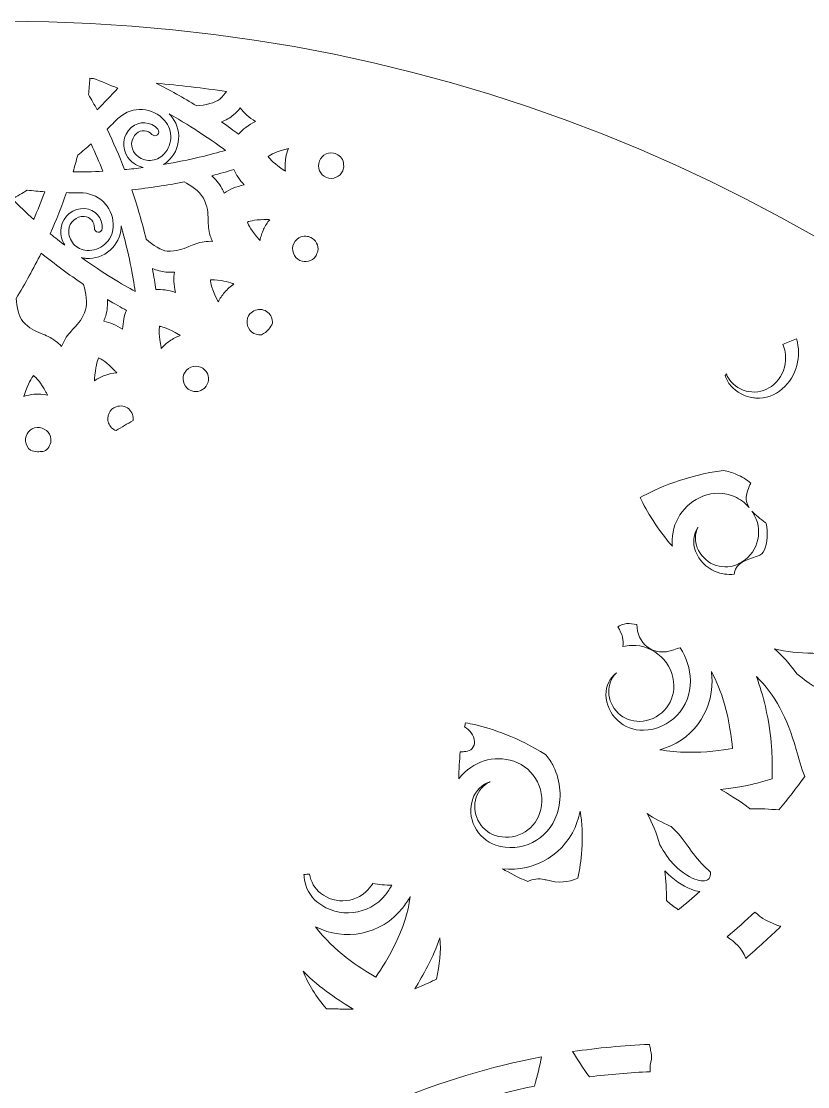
# Model space of a CAD drawing. Header units: millimetres. Extents: x -1844 to 2932, y -490 to 399.
# Drawn here: x 2491.1 to 2706.4, y 107.1 to 398.6 of the extents above; entities that cross this region are included whole.
import ezdxf

# ---------------------------------------------------------------- set-up
doc = ezdxf.new("R2010")
doc.units = ezdxf.units.MM
doc.header["$MEASUREMENT"] = 0
doc.layers.add('Layer 1', color=7, linetype='Continuous')

msp = doc.modelspace()

# ---------------------------------------------------------------- linework, layer by layer
at = {"layer": 'Layer 1', "lineweight": 0}
for points, knots in [([(2487.18, 398.64), (2241.69, 398.64), (2042.68, 199.63), (2042.68, -45.86), (2042.68, -291.35), (2241.69, -490.36), (2487.18, -490.36), (2732.67, -490.36), (2931.68, -291.35), (2931.68, -45.86), (2931.68, 199.63), (2732.67, 398.64), (2487.18, 398.64)], [0, 0, 0, 0, 1, 1, 1, 2, 2, 2, 3, 3, 3, 4, 4, 4, 4]), ([(2509.91, 383.04), (2510.23, 383.02), (2510.55, 383), (2510.87, 382.98), (2513.08, 382.16), (2515.31, 381.28), (2517.52, 380.32), (2515.68, 378.28), (2513.8, 376.31), (2511.88, 374.42), (2511.12, 375.83), (2510.33, 377.21), (2509.52, 378.57), (2509.67, 380.05), (2509.8, 381.54), (2509.91, 383.04)], [0, 0, 0, 0, 1, 1, 1, 2, 2, 2, 3, 3, 3, 4, 4, 4, 5, 5, 5, 5]), ([(2547.27, 379.46), (2546.82, 378.77), (2546.24, 378.07), (2545.43, 377.37), (2544.22, 376.31), (2541.49, 375.68), (2539.14, 375.5), (2535.5, 377.73), (2531.77, 379.8), (2528, 381.71), (2534.45, 381.1), (2540.88, 380.35), (2547.27, 379.46)], [0, 0, 0, 0, 1, 1, 1, 2, 2, 2, 3, 3, 3, 4, 4, 4, 4]), ([(2517.9, 372.31), (2521.54, 375.52), (2527.12, 375.16), (2530.33, 371.52), (2531.54, 370.15), (2532.14, 368.39), (2532.03, 366.57), (2531.91, 364.75), (2531.09, 363.08), (2529.72, 361.87), (2528.67, 360.95), (2527.32, 360.48), (2525.92, 360.57), (2524.52, 360.66), (2523.24, 361.29), (2522.31, 362.34), (2520.86, 363.99), (2521.02, 366.51), (2522.67, 367.96), (2523.9, 369.05), (2525.78, 368.93), (2526.86, 367.7), (2527.26, 367.25), (2527.94, 367.21), (2528.39, 367.6), (2528.84, 368), (2528.88, 368.68), (2528.49, 369.13), (2526.61, 371.26), (2523.36, 371.46), (2521.24, 369.59), (2518.85, 367.49), (2518.48, 363.93), (2520.3, 361.4), (2520.42, 361.23), (2520.55, 361.07), (2520.69, 360.91), (2521.7, 359.76), (2523.01, 358.98), (2524.46, 358.62), (2522.82, 358.4), (2521.14, 358.21), (2519.4, 358.05), (2517.94, 361.85), (2516.33, 365.56), (2514.61, 369.12), (2515.63, 370.1), (2516.64, 371.12), (2517.65, 372.15), (2517.74, 372.19), (2517.82, 372.24), (2517.9, 372.31)], [0, 0, 0, 0, 1, 1, 1, 2, 2, 2, 3, 3, 3, 4, 4, 4, 5, 5, 5, 6, 6, 6, 7, 7, 7, 8, 8, 8, 9, 9, 9, 10, 10, 10, 11, 11, 11, 12, 12, 12, 13, 13, 13, 14, 14, 14, 15, 15, 15, 16, 16, 16, 17, 17, 17, 17]), ([(2531.96, 372.95), (2531.85, 373.07), (2531.74, 373.19), (2531.63, 373.3), (2538.44, 369.45), (2543.73, 365.76), (2546.99, 363.33), (2543.24, 362.22), (2537.35, 360.68), (2530.07, 359.46), (2530.45, 359.69), (2530.82, 359.95), (2531.16, 360.25), (2532.96, 361.84), (2534.04, 364.03), (2534.19, 366.43), (2534.34, 368.83), (2533.55, 371.15), (2531.96, 372.95)], [0, 0, 0, 0, 1, 1, 1, 2, 2, 2, 3, 3, 3, 4, 4, 4, 5, 5, 5, 6, 6, 6, 6]), ([(2551.08, 374.94), (2552.06, 373.58), (2553.44, 372.34), (2555.2, 371.23), (2553.27, 370.24), (2551.74, 369.08), (2550.62, 367.74), (2549.35, 368.69), (2547.78, 369.83), (2545.92, 371.1), (2547.09, 371.56), (2548.24, 372.19), (2549.22, 373.05), (2549.91, 373.65), (2550.53, 374.28), (2551.08, 374.94)], [0, 0, 0, 0, 1, 1, 1, 2, 2, 2, 3, 3, 3, 4, 4, 4, 5, 5, 5, 5]), ([(2506.56, 362.03), (2507.79, 363.02), (2509.01, 364.05), (2510.21, 365.1), (2511.36, 362.67), (2512.44, 360.16), (2513.46, 357.61), (2510.71, 357.46), (2507.98, 357.4), (2505.29, 357.42), (2505.75, 358.95), (2506.17, 360.49), (2506.56, 362.03)], [0, 0, 0, 0, 1, 1, 1, 2, 2, 2, 3, 3, 3, 4, 4, 4, 4]), ([(2563.96, 363.73), (2564.05, 363.75), (2564.14, 363.77), (2564.24, 363.79), (2563.93, 363.01), (2563.69, 362.2), (2563.54, 361.37), (2563.32, 360.11), (2563.29, 358.84), (2563.45, 357.59), (2563.34, 357.66), (2563.23, 357.73), (2563.13, 357.8), (2560.44, 359.57), (2559.18, 360.94), (2558.7, 361.64), (2559.4, 362.15), (2561.02, 363.01), (2563.96, 363.73)], [0, 0, 0, 0, 1, 1, 1, 2, 2, 2, 3, 3, 3, 4, 4, 4, 5, 5, 5, 6, 6, 6, 6]), ([(2572.53, 359.76), (2572.86, 361.65), (2574.68, 362.91), (2576.57, 362.57), (2577.77, 362.36), (2578.78, 361.52), (2579.21, 360.37), (2579.38, 359.73), (2579.42, 359.07), (2579.36, 358.41), (2578.97, 356.59), (2577.18, 355.39), (2575.34, 355.72), (2573.45, 356.06), (2572.19, 357.87), (2572.53, 359.76)], [0, 0, 0, 0, 1, 1, 1, 2, 2, 2, 3, 3, 3, 4, 4, 4, 5, 5, 5, 5]), ([(2546.66, 351.62), (2546.47, 352.06), (2546.25, 352.49), (2546.02, 352.93), (2545.3, 354.26), (2544.29, 355.42), (2543.24, 356.4), (2545.63, 357), (2547.67, 357.58), (2549.29, 358.07), (2549.9, 356.65), (2550.85, 355.26), (2552.12, 353.88), (2549.92, 353.42), (2548.1, 352.66), (2546.66, 351.62)], [0, 0, 0, 0, 1, 1, 1, 2, 2, 2, 3, 3, 3, 4, 4, 4, 5, 5, 5, 5]), ([(2535.67, 354.69), (2537.41, 353.75), (2539.79, 352.36), (2540.96, 350.2), (2542.17, 347.95), (2542.22, 346.2), (2542.28, 344.34), (2542.32, 343.02), (2542.36, 341.53), (2542.84, 339.95), (2543, 339.44), (2543.2, 338.93), (2543.43, 338.43), (2542.65, 338.46), (2541.91, 338.42), (2541.21, 338.33), (2539.58, 338.11), (2538.2, 337.53), (2536.98, 337.01), (2535.28, 336.3), (2533.66, 335.71), (2531.04, 335.78), (2529.53, 335.83), (2527.15, 337.38), (2525.31, 339), (2524.2, 343.58), (2522.89, 348.12), (2521.4, 352.52), (2526.14, 353.02), (2530.93, 353.75), (2535.67, 354.69)], [0, 0, 0, 0, 1, 1, 1, 2, 2, 2, 3, 3, 3, 4, 4, 4, 5, 5, 5, 6, 6, 6, 7, 7, 7, 8, 8, 8, 9, 9, 9, 10, 10, 10, 10]), ([(2492.77, 352.42), (2494.34, 352.25), (2495.93, 352.12), (2497.52, 352.01), (2496.61, 349.48), (2495.61, 346.94), (2494.52, 344.42), (2492.48, 346.25), (2490.5, 348.14), (2488.62, 350.06), (2490.02, 350.82), (2491.41, 351.61), (2492.77, 352.42)], [0, 0, 0, 0, 1, 1, 1, 2, 2, 2, 3, 3, 3, 4, 4, 4, 4]), ([(2503.48, 351.75), (2504.89, 351.72), (2506.33, 351.72), (2507.76, 351.73), (2507.86, 351.7), (2507.95, 351.68), (2508.05, 351.67), (2512.9, 351.36), (2516.6, 347.17), (2516.29, 342.32), (2516.17, 340.5), (2515.36, 338.83), (2513.99, 337.62), (2512.62, 336.42), (2510.86, 335.82), (2509.04, 335.93), (2507.64, 336.02), (2506.36, 336.65), (2505.43, 337.7), (2504.5, 338.75), (2504.04, 340.1), (2504.13, 341.5), (2504.27, 343.69), (2506.17, 345.36), (2508.36, 345.23), (2509.99, 345.12), (2511.24, 343.71), (2511.13, 342.07), (2511.1, 341.48), (2511.55, 340.96), (2512.15, 340.92), (2512.74, 340.89), (2513.26, 341.34), (2513.3, 341.94), (2513.48, 344.76), (2511.32, 347.21), (2508.49, 347.39), (2505.32, 347.59), (2502.55, 345.33), (2502.04, 342.26), (2502, 342.06), (2501.98, 341.85), (2501.97, 341.64), (2501.87, 340.11), (2502.24, 338.63), (2503.01, 337.35), (2501.71, 338.36), (2500.38, 339.41), (2499.03, 340.52), (2500.69, 344.24), (2502.18, 348.01), (2503.48, 351.75)], [0, 0, 0, 0, 1, 1, 1, 2, 2, 2, 3, 3, 3, 4, 4, 4, 5, 5, 5, 6, 6, 6, 7, 7, 7, 8, 8, 8, 9, 9, 9, 10, 10, 10, 11, 11, 11, 12, 12, 12, 13, 13, 13, 14, 14, 14, 15, 15, 15, 16, 16, 16, 17, 17, 17, 17]), ([(2558.63, 344.37), (2558.79, 344.37), (2558.95, 344.36), (2559.12, 344.36), (2558.46, 343.56), (2557.9, 342.67), (2557.46, 341.73), (2557, 340.74), (2556.67, 339.71), (2556.47, 338.66), (2556.41, 338.72), (2556.35, 338.79), (2556.29, 338.86), (2556.29, 338.86), (2556.29, 338.86), (2556.29, 338.86), (2554.16, 341.26), (2553.29, 342.91), (2553.01, 343.71), (2553.82, 344.03), (2555.61, 344.44), (2558.63, 344.37)], [0, 0, 0, 0, 1, 1, 1, 2, 2, 2, 3, 3, 3, 4, 4, 4, 5, 5, 5, 6, 6, 6, 7, 7, 7, 7]), ([(2522.28, 324.75), (2518.88, 326.6), (2513.62, 329.68), (2507.58, 333.98), (2508.01, 333.87), (2508.45, 333.8), (2508.9, 333.77), (2511.3, 333.62), (2513.62, 334.41), (2515.42, 336), (2517.22, 337.59), (2518.3, 339.78), (2518.45, 342.18), (2518.46, 342.34), (2518.47, 342.5), (2518.47, 342.66), (2520.57, 335.1), (2521.7, 328.74), (2522.28, 324.75)], [0, 0, 0, 0, 1, 1, 1, 2, 2, 2, 3, 3, 3, 4, 4, 4, 5, 5, 5, 6, 6, 6, 6]), ([(2565.72, 337.85), (2566.11, 338.69), (2566.81, 339.33), (2567.69, 339.64), (2568.27, 339.85), (2568.89, 339.91), (2569.48, 339.8), (2569.78, 339.75), (2570.07, 339.65), (2570.35, 339.52), (2571.79, 338.85), (2572.58, 337.3), (2572.29, 335.74), (2572.2, 335.43), (2572.09, 335.13), (2571.96, 334.84), (2571.88, 334.67), (2571.79, 334.5), (2571.67, 334.31), (2570.69, 332.97), (2568.9, 332.51), (2567.39, 333.22), (2566.55, 333.61), (2565.92, 334.31), (2565.6, 335.19), (2565.28, 336.07), (2565.33, 337.01), (2565.72, 337.85)], [0, 0, 0, 0, 1, 1, 1, 2, 2, 2, 3, 3, 3, 4, 4, 4, 5, 5, 5, 6, 6, 6, 7, 7, 7, 8, 8, 8, 9, 9, 9, 9]), ([(2508.73, 319.73), (2508, 317.28), (2506.79, 316.01), (2505.52, 314.66), (2505.52, 314.66), (2505.52, 314.66), (2505.52, 314.66), (2504.61, 313.7), (2503.59, 312.61), (2502.81, 311.15), (2502.56, 310.68), (2502.34, 310.19), (2502.16, 309.66), (2501.62, 310.23), (2501.07, 310.73), (2500.51, 311.16), (2499.2, 312.16), (2497.81, 312.73), (2496.59, 313.22), (2494.87, 313.92), (2493.25, 314.58), (2491.57, 316.5), (2490.48, 317.74), (2489.9, 320.57), (2489.71, 322.82), (2492.18, 326.86), (2494.47, 331.02), (2496.54, 335.2), (2500.25, 332.19), (2504.16, 329.32), (2508.19, 326.63), (2508.78, 324.37), (2509.23, 321.41), (2508.73, 319.73)], [0, 0, 0, 0, 1, 1, 1, 2, 2, 2, 3, 3, 3, 4, 4, 4, 5, 5, 5, 6, 6, 6, 7, 7, 7, 8, 8, 8, 9, 9, 9, 10, 10, 10, 11, 11, 11, 11]), ([(2533.3, 324.45), (2531.39, 325.07), (2529.6, 325.34), (2527.97, 325.25), (2527.74, 326.83), (2527.44, 328.77), (2527.02, 331), (2528.17, 330.5), (2529.43, 330.13), (2530.73, 330.04), (2531.51, 329.99), (2532.27, 329.99), (2533.02, 330.04), (2532.74, 328.37), (2532.83, 326.5), (2533.3, 324.45)], [0, 0, 0, 0, 1, 1, 1, 2, 2, 2, 3, 3, 3, 4, 4, 4, 5, 5, 5, 5]), ([(2542.88, 327.87), (2543.41, 327.93), (2544.37, 327.94), (2545.92, 327.67), (2546.72, 327.52), (2547.58, 327.32), (2548.48, 327.05), (2548.76, 326.97), (2549.05, 326.88), (2549.35, 326.78), (2548.39, 326.14), (2547.52, 325.36), (2546.76, 324.45), (2546.07, 323.65), (2545.5, 322.77), (2545.05, 321.84), (2544.96, 322), (2544.88, 322.17), (2544.79, 322.33), (2543.36, 325.2), (2542.95, 327.02), (2542.88, 327.87)], [0, 0, 0, 0, 1, 1, 1, 2, 2, 2, 3, 3, 3, 4, 4, 4, 5, 5, 5, 6, 6, 6, 7, 7, 7, 7]), ([(2514.23, 318.09), (2514.67, 319.54), (2514.78, 321.07), (2514.72, 322.5), (2516.73, 321.31), (2518.48, 320.32), (2519.9, 319.55), (2519.28, 318.07), (2518.93, 316.34), (2518.86, 314.36), (2517.09, 315.51), (2515.37, 316.25), (2513.71, 316.56), (2513.9, 317.05), (2514.08, 317.56), (2514.23, 318.09)], [0, 0, 0, 0, 1, 1, 1, 2, 2, 2, 3, 3, 3, 4, 4, 4, 5, 5, 5, 5]), ([(2553.73, 318.57), (2554.53, 319.52), (2555.79, 319.97), (2557.02, 319.75), (2557.61, 319.64), (2558.17, 319.38), (2558.64, 318.99), (2559.5, 318.26), (2559.95, 317.18), (2559.86, 316.05), (2559.63, 315.45), (2559.31, 314.9), (2558.89, 314.4), (2558.34, 313.75), (2557.65, 313.23), (2556.87, 312.89), (2555.89, 312.75), (2554.9, 313.03), (2554.15, 313.66), (2554.15, 313.66), (2554.15, 313.66), (2554.15, 313.66), (2553.44, 314.26), (2553, 315.1), (2552.93, 316.03), (2552.85, 316.96), (2553.13, 317.86), (2553.73, 318.57)], [0, 0, 0, 0, 1, 1, 1, 2, 2, 2, 3, 3, 3, 4, 4, 4, 5, 5, 5, 6, 6, 6, 7, 7, 7, 8, 8, 8, 9, 9, 9, 9]), ([(2534.19, 312.95), (2534.34, 312.86), (2534.49, 312.77), (2534.65, 312.67), (2533.61, 312.3), (2532.62, 311.79), (2531.69, 311.14), (2530.86, 310.57), (2530.11, 309.89), (2529.45, 309.14), (2529.44, 309.21), (2529.42, 309.28), (2529.41, 309.35), (2528.76, 312.49), (2528.84, 314.35), (2528.99, 315.19), (2529.03, 315.18), (2529.07, 315.18), (2529.11, 315.17), (2529.88, 315.03), (2531.55, 314.56), (2534.19, 312.95)], [0, 0, 0, 0, 1, 1, 1, 2, 2, 2, 3, 3, 3, 4, 4, 4, 5, 5, 5, 6, 6, 6, 7, 7, 7, 7]), ([(2684.15, 302.16), (2684.45, 301.37), (2684.89, 300.63), (2685.46, 299.99), (2686.92, 298.33), (2688.94, 297.35), (2691.14, 297.21), (2693.35, 297.08), (2695.47, 297.81), (2697.13, 299.27), (2699.04, 300.96), (2700.18, 303.3), (2700.34, 305.86), (2700.43, 307.38), (2700.17, 308.86), (2699.6, 310.22), (2699.61, 310.22), (2699.63, 310.23), (2699.64, 310.24), (2700.89, 310.76), (2702.12, 311.28), (2703.34, 311.77), (2704.79, 306.98), (2703.44, 301.57), (2699.45, 298.04), (2699.45, 298.04), (2699.45, 298.04), (2699.45, 298.04), (2697.46, 296.28), (2694.9, 295.4), (2692.23, 295.56), (2692, 295.58), (2691.77, 295.6), (2691.54, 295.63), (2689.15, 295.94), (2686.98, 297.09), (2685.37, 298.91), (2684.63, 299.74), (2684.12, 300.69), (2683.82, 301.69), (2683.93, 301.85), (2684.04, 302), (2684.15, 302.16)], [0, 0, 0, 0, 1, 1, 1, 2, 2, 2, 3, 3, 3, 4, 4, 4, 5, 5, 5, 6, 6, 6, 7, 7, 7, 8, 8, 8, 9, 9, 9, 10, 10, 10, 11, 11, 11, 12, 12, 12, 13, 13, 13, 14, 14, 14, 14]), ([(2511.19, 300.79), (2511.38, 303.99), (2511.93, 305.77), (2512.29, 306.53), (2513.01, 306.22), (2514.53, 305.35), (2516.74, 303.03), (2516.91, 302.85), (2517.08, 302.66), (2517.26, 302.47), (2516.16, 302.38), (2515.07, 302.14), (2514.01, 301.76), (2512.99, 301.39), (2512.04, 300.9), (2511.16, 300.3), (2511.17, 300.46), (2511.18, 300.63), (2511.19, 300.79)], [0, 0, 0, 0, 1, 1, 1, 2, 2, 2, 3, 3, 3, 4, 4, 4, 5, 5, 5, 6, 6, 6, 6]), ([(2535.47, 301.41), (2535.64, 302.33), (2536.15, 303.12), (2536.91, 303.66), (2537.67, 304.19), (2538.6, 304.39), (2539.51, 304.22), (2540.43, 304.06), (2541.23, 303.55), (2541.76, 302.79), (2542.72, 301.41), (2542.54, 299.5), (2541.34, 298.32), (2541.21, 298.22), (2541.09, 298.12), (2540.97, 298.04), (2540.68, 297.84), (2540.37, 297.66), (2540.05, 297.52), (2538.57, 297), (2536.93, 297.53), (2536.04, 298.81), (2536.04, 298.81), (2536.04, 298.81), (2536.04, 298.81), (2535.51, 299.57), (2535.31, 300.49), (2535.47, 301.41)], [0, 0, 0, 0, 1, 1, 1, 2, 2, 2, 3, 3, 3, 4, 4, 4, 5, 5, 5, 6, 6, 6, 7, 7, 7, 8, 8, 8, 9, 9, 9, 9]), ([(2491.79, 296), (2491.85, 296.18), (2491.91, 296.35), (2491.96, 296.53), (2492.97, 299.51), (2493.95, 301.06), (2494.49, 301.7), (2495.17, 301.15), (2496.43, 299.81), (2497.87, 297.16), (2498.01, 296.91), (2498.15, 296.65), (2498.28, 296.38), (2497.11, 296.62), (2495.9, 296.7), (2494.68, 296.59), (2493.69, 296.51), (2492.72, 296.31), (2491.79, 296)], [0, 0, 0, 0, 1, 1, 1, 2, 2, 2, 3, 3, 3, 4, 4, 4, 5, 5, 5, 6, 6, 6, 6]), ([(2518.9, 293.33), (2520.12, 293.11), (2521.15, 292.25), (2521.57, 291.08), (2521.77, 290.53), (2521.82, 289.94), (2521.73, 289.37), (2520.12, 288.52), (2518.58, 287.61), (2517.11, 286.64), (2516.14, 286.99), (2515.37, 287.74), (2515.02, 288.72), (2514.7, 289.59), (2514.75, 290.53), (2515.14, 291.38), (2515.54, 292.22), (2516.24, 292.86), (2517.11, 293.17), (2517.68, 293.38), (2518.3, 293.43), (2518.9, 293.33)], [0, 0, 0, 0, 1, 1, 1, 2, 2, 2, 3, 3, 3, 4, 4, 4, 5, 5, 5, 6, 6, 6, 7, 7, 7, 7]), ([(2497.71, 281.16), (2497.49, 281.09), (2497.27, 281.02), (2497.06, 280.97), (2496.54, 280.93), (2496.03, 280.88), (2495.51, 280.84), (2494.86, 280.88), (2494.22, 281.03), (2493.6, 281.29), (2492.84, 281.89), (2492.36, 282.77), (2492.28, 283.74), (2492.11, 285.65), (2493.54, 287.34), (2495.45, 287.5), (2496.38, 287.58), (2497.28, 287.29), (2497.99, 286.69), (2498.7, 286.09), (2499.14, 285.25), (2499.22, 284.33), (2499.32, 283.1), (2498.73, 281.87), (2497.71, 281.16)], [0, 0, 0, 0, 1, 1, 1, 2, 2, 2, 3, 3, 3, 4, 4, 4, 5, 5, 5, 6, 6, 6, 7, 7, 7, 8, 8, 8, 8]), ([(2683.4, 275.75), (2684.62, 275.5), (2685.82, 275.13), (2686.96, 274.64), (2686.96, 274.64), (2686.96, 274.64), (2686.96, 274.64), (2688.37, 274.02), (2689.67, 273.23), (2690.85, 272.3), (2690.14, 271), (2689.68, 269.63), (2689.57, 268.44), (2689.47, 267.42), (2689.79, 266.49), (2690.36, 265.62), (2689.27, 266.88), (2687.91, 267.89), (2686.34, 268.57), (2683.59, 269.77), (2680.53, 269.82), (2677.73, 268.72), (2672.43, 266.64), (2669.05, 261.41), (2669.31, 255.72), (2669.32, 255.47), (2669.34, 255.22), (2669.36, 254.98), (2665.21, 259.79), (2662.39, 264.5), (2660.52, 268.31), (2665.06, 270.81), (2673.08, 274.43), (2683.4, 275.75)], [0, 0, 0, 0, 1, 1, 1, 2, 2, 2, 3, 3, 3, 4, 4, 4, 5, 5, 5, 6, 6, 6, 7, 7, 7, 8, 8, 8, 9, 9, 9, 10, 10, 10, 11, 11, 11, 11]), ([(2676.19, 254.61), (2677, 252.55), (2678.56, 250.94), (2680.58, 250.05), (2682.6, 249.17), (2684.85, 249.13), (2686.9, 249.94), (2689.28, 250.88), (2691.16, 252.69), (2692.18, 255.04), (2693.21, 257.39), (2693.25, 260), (2692.32, 262.38), (2692, 263.19), (2691.59, 263.94), (2691.11, 264.64), (2692.13, 263.5), (2693.5, 262.48), (2694.78, 261.51), (2694.78, 261.51), (2694.96, 261.38), (2694.96, 261.38), (2695.34, 260.31), (2695.64, 257.02), (2694.79, 254.56), (2694.54, 253.83), (2694.09, 252.9), (2693.34, 252.56), (2693.18, 252.48), (2692.67, 252.31), (2692.26, 252.17), (2689.69, 251.3), (2686.78, 250.31), (2686.38, 247.88), (2686.35, 247.7), (2686.31, 247.54), (2686.26, 247.37), (2684.5, 247.15), (2682.71, 247.41), (2681.04, 248.13), (2678.59, 249.2), (2676.71, 251.15), (2675.73, 253.62), (2674.84, 255.89), (2675.15, 258.34), (2676.35, 260.26), (2676.33, 260.21), (2676.31, 260.17), (2676.29, 260.12), (2675.52, 258.35), (2675.48, 256.39), (2676.19, 254.61)], [0, 0, 0, 0, 1, 1, 1, 2, 2, 2, 3, 3, 3, 4, 4, 4, 5, 5, 5, 6, 6, 6, 7, 7, 7, 8, 8, 8, 9, 9, 9, 10, 10, 10, 11, 11, 11, 12, 12, 12, 13, 13, 13, 14, 14, 14, 15, 15, 15, 16, 16, 16, 17, 17, 17, 17]), ([(2659.61, 233.61), (2659.72, 231.05), (2660.69, 228.89), (2662.43, 227.51), (2664.39, 225.95), (2667.08, 225.65), (2669.8, 226.68), (2670.39, 226.9), (2670.94, 227.08), (2671.48, 227.22), (2673.23, 224.56), (2674.21, 221.46), (2674.29, 218.2), (2674.48, 210.92), (2668.71, 204.84), (2661.42, 204.65), (2658.77, 204.58), (2656.23, 205.56), (2654.3, 207.39), (2652.36, 209.23), (2651.26, 211.71), (2651.19, 214.37), (2651.13, 216.8), (2652.26, 219), (2654.05, 220.39), (2654.01, 220.36), (2653.97, 220.32), (2653.93, 220.28), (2652.61, 218.88), (2651.9, 217.05), (2651.95, 215.13), (2652.01, 212.93), (2652.92, 210.87), (2654.53, 209.35), (2656.13, 207.83), (2658.22, 207.03), (2660.43, 207.09), (2662.99, 207.15), (2665.37, 208.21), (2667.13, 210.07), (2668.9, 211.93), (2669.83, 214.36), (2669.77, 216.92), (2669.69, 219.92), (2668.45, 222.72), (2666.27, 224.78), (2664.09, 226.85), (2661.24, 227.95), (2658.24, 227.87), (2657.42, 227.85), (2656.62, 227.75), (2655.84, 227.59), (2656.12, 229.2), (2655.65, 231.01), (2654.42, 232.97), (2654.99, 233.31), (2655.87, 233.64), (2656.81, 233.89), (2657.72, 233.82), (2658.66, 233.72), (2659.61, 233.61)], [0, 0, 0, 0, 1, 1, 1, 2, 2, 2, 3, 3, 3, 4, 4, 4, 5, 5, 5, 6, 6, 6, 7, 7, 7, 8, 8, 8, 9, 9, 9, 10, 10, 10, 11, 11, 11, 12, 12, 12, 13, 13, 13, 14, 14, 14, 15, 15, 15, 16, 16, 16, 17, 17, 17, 18, 18, 18, 19, 19, 19, 20, 20, 20, 20]), ([(2719.29, 216.03), (2719.27, 215.95), (2719.23, 215.87), (2719.2, 215.8), (2718.78, 214.99), (2717.47, 214.51), (2715.71, 214.53), (2713.53, 214.55), (2710.96, 215.27), (2708.46, 216.56), (2707.16, 217.23), (2705.39, 218.53), (2703.47, 220.09), (2701.54, 222.77), (2699.47, 225.01), (2697.3, 226.93), (2700.51, 226.16), (2703.99, 225.71), (2707.84, 225.77), (2709.69, 225.22), (2711.29, 224.66), (2712.36, 224.11), (2717.18, 221.62), (2719.89, 217.9), (2719.29, 216.03)], [0, 0, 0, 0, 1, 1, 1, 2, 2, 2, 3, 3, 3, 4, 4, 4, 5, 5, 5, 6, 6, 6, 7, 7, 7, 8, 8, 8, 8]), ([(2680.22, 218.35), (2680.2, 219.14), (2680.14, 219.93), (2680.04, 220.7), (2681.46, 218.11), (2682.66, 215.13), (2683.63, 211.77), (2684.98, 207.09), (2685.57, 202.59), (2685.83, 199.67), (2682.94, 199.15), (2678.45, 198.55), (2673.57, 198.62), (2673.57, 198.62), (2673.57, 198.62), (2673.57, 198.62), (2670.83, 198.66), (2668.28, 198.9), (2665.91, 199.34), (2674.33, 201.53), (2680.45, 209.3), (2680.22, 218.35)], [0, 0, 0, 0, 1, 1, 1, 2, 2, 2, 3, 3, 3, 4, 4, 4, 5, 5, 5, 6, 6, 6, 7, 7, 7, 7]), ([(2703.22, 199.41), (2703.91, 196.89), (2704.7, 194.42), (2705.59, 191.99), (2703.33, 188.88), (2700.98, 185.84), (2698.53, 182.86), (2695.98, 183.08), (2693.41, 183.19), (2690.82, 183.19), (2690.74, 183.19), (2690.66, 183.19), (2690.58, 183.19), (2690.23, 183.46), (2689.88, 183.72), (2689.52, 183.98), (2686.97, 185.84), (2684.65, 187.31), (2682.54, 188.4), (2688.5, 189.07), (2692.63, 190.23), (2692.85, 190.29), (2692.85, 190.29), (2696.67, 191.38), (2696.67, 191.38), (2696.67, 191.38), (2696.72, 195.36), (2696.72, 195.36), (2696.72, 195.65), (2696.78, 202.64), (2694.83, 211.13), (2694.16, 214.03), (2693.34, 216.77), (2692.36, 219.34), (2697.46, 214.42), (2700.84, 208.13), (2703.22, 199.41)], [0, 0, 0, 0, 1, 1, 1, 2, 2, 2, 3, 3, 3, 4, 4, 4, 5, 5, 5, 6, 6, 6, 7, 7, 7, 8, 8, 8, 9, 9, 9, 10, 10, 10, 11, 11, 11, 12, 12, 12, 12]), ([(2615.19, 201.51), (2615.06, 203.38), (2613.91, 204.77), (2612.46, 205.59), (2612.55, 205.97), (2612.64, 206.34), (2612.72, 206.7), (2613.59, 206.54), (2614.45, 206.37), (2615.29, 206.19), (2620, 205.06), (2627.16, 202.72), (2634.61, 198.02), (2634.68, 197.96), (2634.75, 197.91), (2634.82, 197.85), (2634.82, 197.85), (2634.84, 197.84), (2634.84, 197.84), (2635.6, 196.88), (2636.27, 195.84), (2636.81, 194.75), (2638.86, 190.63), (2639.19, 185.94), (2637.72, 181.57), (2635.41, 174.66), (2627.9, 170.92), (2621, 173.24), (2618.47, 174.09), (2616.43, 175.87), (2615.24, 178.26), (2614.05, 180.64), (2613.86, 183.35), (2614.7, 185.87), (2615.48, 188.18), (2617.29, 189.86), (2619.45, 190.56), (2619.4, 190.54), (2619.35, 190.51), (2619.3, 190.49), (2617.58, 189.63), (2616.29, 188.15), (2615.68, 186.33), (2614.98, 184.24), (2615.14, 182), (2616.12, 180.02), (2617.11, 178.04), (2618.8, 176.57), (2620.89, 175.87), (2623.32, 175.06), (2625.92, 175.24), (2628.21, 176.38), (2630.51, 177.53), (2632.22, 179.49), (2633.03, 181.92), (2633.99, 184.76), (2633.77, 187.81), (2632.43, 190.5), (2631.1, 193.19), (2628.79, 195.2), (2625.94, 196.15), (2620.54, 197.96), (2614.59, 196.13), (2611.13, 191.61), (2611.06, 191.52), (2610.99, 191.43), (2610.93, 191.34), (2610.91, 193.97), (2611.06, 196.43), (2611.31, 198.71), (2611.81, 198.77), (2612.31, 198.81), (2612.81, 198.84), (2613.48, 198.87), (2614.12, 199.17), (2614.57, 199.67), (2615.01, 200.18), (2615.24, 200.84), (2615.19, 201.51)], [0, 0, 0, 0, 1, 1, 1, 2, 2, 2, 3, 3, 3, 4, 4, 4, 5, 5, 5, 6, 6, 6, 7, 7, 7, 8, 8, 8, 9, 9, 9, 10, 10, 10, 11, 11, 11, 12, 12, 12, 13, 13, 13, 14, 14, 14, 15, 15, 15, 16, 16, 16, 17, 17, 17, 18, 18, 18, 19, 19, 19, 20, 20, 20, 21, 21, 21, 22, 22, 22, 23, 23, 23, 24, 24, 24, 25, 25, 25, 26, 26, 26, 26]), ([(2644.09, 182.48), (2644.67, 179.31), (2644.83, 175.78), (2644.57, 171.91), (2644.38, 169.13), (2643.97, 166.5), (2643.52, 164.22), (2640.89, 162.94), (2638.13, 162.79), (2634.79, 163.7), (2634.63, 163.75), (2634.48, 163.79), (2634.32, 163.82), (2632.77, 164.13), (2631.19, 163.94), (2629.77, 163.3), (2627.08, 164.38), (2624.8, 165.56), (2622.87, 166.77), (2631.71, 165.69), (2640.41, 170.93), (2643.34, 179.69), (2643.65, 180.61), (2643.9, 181.54), (2644.09, 182.48)], [0, 0, 0, 0, 1, 1, 1, 2, 2, 2, 3, 3, 3, 4, 4, 4, 5, 5, 5, 6, 6, 6, 7, 7, 7, 8, 8, 8, 8]), ([(2668.92, 178.35), (2668.95, 178.33), (2668.97, 178.3), (2669.01, 178.28), (2670.91, 176.77), (2672.25, 174.88), (2673.67, 172.87), (2674.94, 171.08), (2676.26, 169.22), (2678.08, 167.45), (2678.2, 167.33), (2678.86, 166.72), (2679.83, 165.81), (2679.85, 165.08), (2679.71, 164.49), (2679.4, 164.09), (2679.35, 164.02), (2679.29, 163.96), (2679.23, 163.9), (2678.56, 163.28), (2677.17, 163.28), (2675.52, 163.9), (2673.48, 164.66), (2671.31, 166.22), (2669.41, 168.29), (2668.41, 169.36), (2667.19, 171.18), (2665.92, 173.32), (2665.02, 176.49), (2663.84, 179.3), (2662.47, 181.85), (2664.41, 180.56), (2666.55, 179.38), (2668.92, 178.35)], [0, 0, 0, 0, 1, 1, 1, 2, 2, 2, 3, 3, 3, 4, 4, 4, 5, 5, 5, 6, 6, 6, 7, 7, 7, 8, 8, 8, 9, 9, 9, 10, 10, 10, 11, 11, 11, 11]), ([(2670.98, 155.55), (2669.82, 156.36), (2668.73, 157.19), (2667.71, 158.07), (2667.76, 160.98), (2667.63, 163.68), (2667.33, 166.17), (2669.52, 163.83), (2672.06, 162.03), (2674.48, 161.13), (2675.33, 160.81), (2676.13, 160.61), (2676.89, 160.52), (2674.96, 158.82), (2672.98, 157.17), (2670.98, 155.55)], [0, 0, 0, 0, 1, 1, 1, 2, 2, 2, 3, 3, 3, 4, 4, 4, 5, 5, 5, 5]), ([(2586.54, 161.59), (2586.83, 161.95), (2587.09, 162.33), (2587.33, 162.71), (2589.06, 162.43), (2590.81, 162.28), (2592.54, 162.26), (2592.06, 161.35), (2591.49, 160.48), (2590.83, 159.66), (2586.29, 153.96), (2577.96, 153.01), (2572.26, 157.55), (2570.18, 159.21), (2568.87, 161.58), (2568.57, 164.24), (2568.53, 164.55), (2568.51, 164.86), (2568.5, 165.17), (2569.02, 165.23), (2569.54, 165.27), (2570.05, 165.29), (2570.36, 163.22), (2571.42, 161.37), (2573.07, 160.06), (2575.07, 158.47), (2577.57, 157.75), (2580.12, 158.04), (2582.67, 158.33), (2584.95, 159.59), (2586.54, 161.59)], [0, 0, 0, 0, 1, 1, 1, 2, 2, 2, 3, 3, 3, 4, 4, 4, 5, 5, 5, 6, 6, 6, 7, 7, 7, 8, 8, 8, 9, 9, 9, 10, 10, 10, 10]), ([(2588.14, 137.12), (2583.72, 139.64), (2576.57, 144.38), (2571.67, 150.9), (2579.63, 146.77), (2589.68, 148.7), (2595.47, 155.97), (2596.27, 156.97), (2596.97, 158.03), (2597.59, 159.13), (2596.46, 150.18), (2591.36, 141.71), (2588.14, 137.12)], [0, 0, 0, 0, 1, 1, 1, 2, 2, 2, 3, 3, 3, 4, 4, 4, 4]), ([(2689.44, 142.24), (2688.37, 145.1), (2686.45, 146.83), (2684.34, 148.09), (2686.92, 150.29), (2689.44, 152.56), (2691.91, 154.9), (2692.93, 154.04), (2693.72, 153.41), (2694.12, 153.18), (2695.99, 152.07), (2697.62, 151.4), (2699.08, 151.02), (2695.95, 147.99), (2692.74, 145.06), (2689.44, 142.24)], [0, 0, 0, 0, 1, 1, 1, 2, 2, 2, 3, 3, 3, 4, 4, 4, 5, 5, 5, 5]), ([(2598.84, 133.93), (2601.17, 137.57), (2603.81, 142.39), (2605.74, 147.84), (2606.03, 144.15), (2605.71, 140.45), (2604.76, 136.56), (2603.52, 135.92), (2601.76, 135.12), (2599.27, 134.11), (2599.12, 134.04), (2598.98, 133.99), (2598.84, 133.93)], [0, 0, 0, 0, 1, 1, 1, 2, 2, 2, 3, 3, 3, 4, 4, 4, 4]), ([(2568.26, 138.7), (2573.03, 134.03), (2578.22, 130.55), (2582.01, 128.33), (2581.1, 128.28), (2580.23, 128.31), (2579.24, 128.35), (2578.1, 128.39), (2576.79, 128.44), (2575.1, 128.4), (2574.97, 128.39), (2574.84, 128.39), (2574.71, 128.39), (2571.84, 131.68), (2569.73, 135.05), (2568.26, 138.7)], [0, 0, 0, 0, 1, 1, 1, 2, 2, 2, 3, 3, 3, 4, 4, 4, 5, 5, 5, 5]), ([(2663.09, 118.69), (2663.11, 118.64), (2663.13, 118.6), (2663.14, 118.57), (2663.21, 118.07), (2663.31, 117.58), (2663.4, 117.11), (2663.59, 116.2), (2663.79, 115.16), (2663.64, 114.66), (2663.31, 113.58), (2663.2, 112.41), (2663.29, 111.21), (2657.7, 110.98), (2652.14, 110.51), (2646.63, 109.8), (2644.89, 112.2), (2643.37, 114.53), (2642.06, 116.72), (2649, 117.74), (2656.02, 118.39), (2663.09, 118.69)], [0, 0, 0, 0, 1, 1, 1, 2, 2, 2, 3, 3, 3, 4, 4, 4, 5, 5, 5, 6, 6, 6, 7, 7, 7, 7]), ([(2592.6, 102.88), (2605.84, 108.48), (2619.52, 112.62), (2633.53, 115.29), (2633.04, 112.8), (2632.4, 110.11), (2631.58, 107.27), (2619.26, 104.7), (2607.21, 100.94), (2595.51, 95.99), (2590.77, 93.98), (2586.12, 91.8), (2581.59, 89.45), (2579.13, 91.11), (2576.91, 92.78), (2574.93, 94.39), (2580.66, 97.49), (2586.56, 100.32), (2592.6, 102.88)], [0, 0, 0, 0, 1, 1, 1, 2, 2, 2, 3, 3, 3, 4, 4, 4, 5, 5, 5, 6, 6, 6, 6])]:
    msp.add_open_spline(points, degree=3, knots=knots, dxfattribs=at)

doc.saveas('drawing.dxf')
